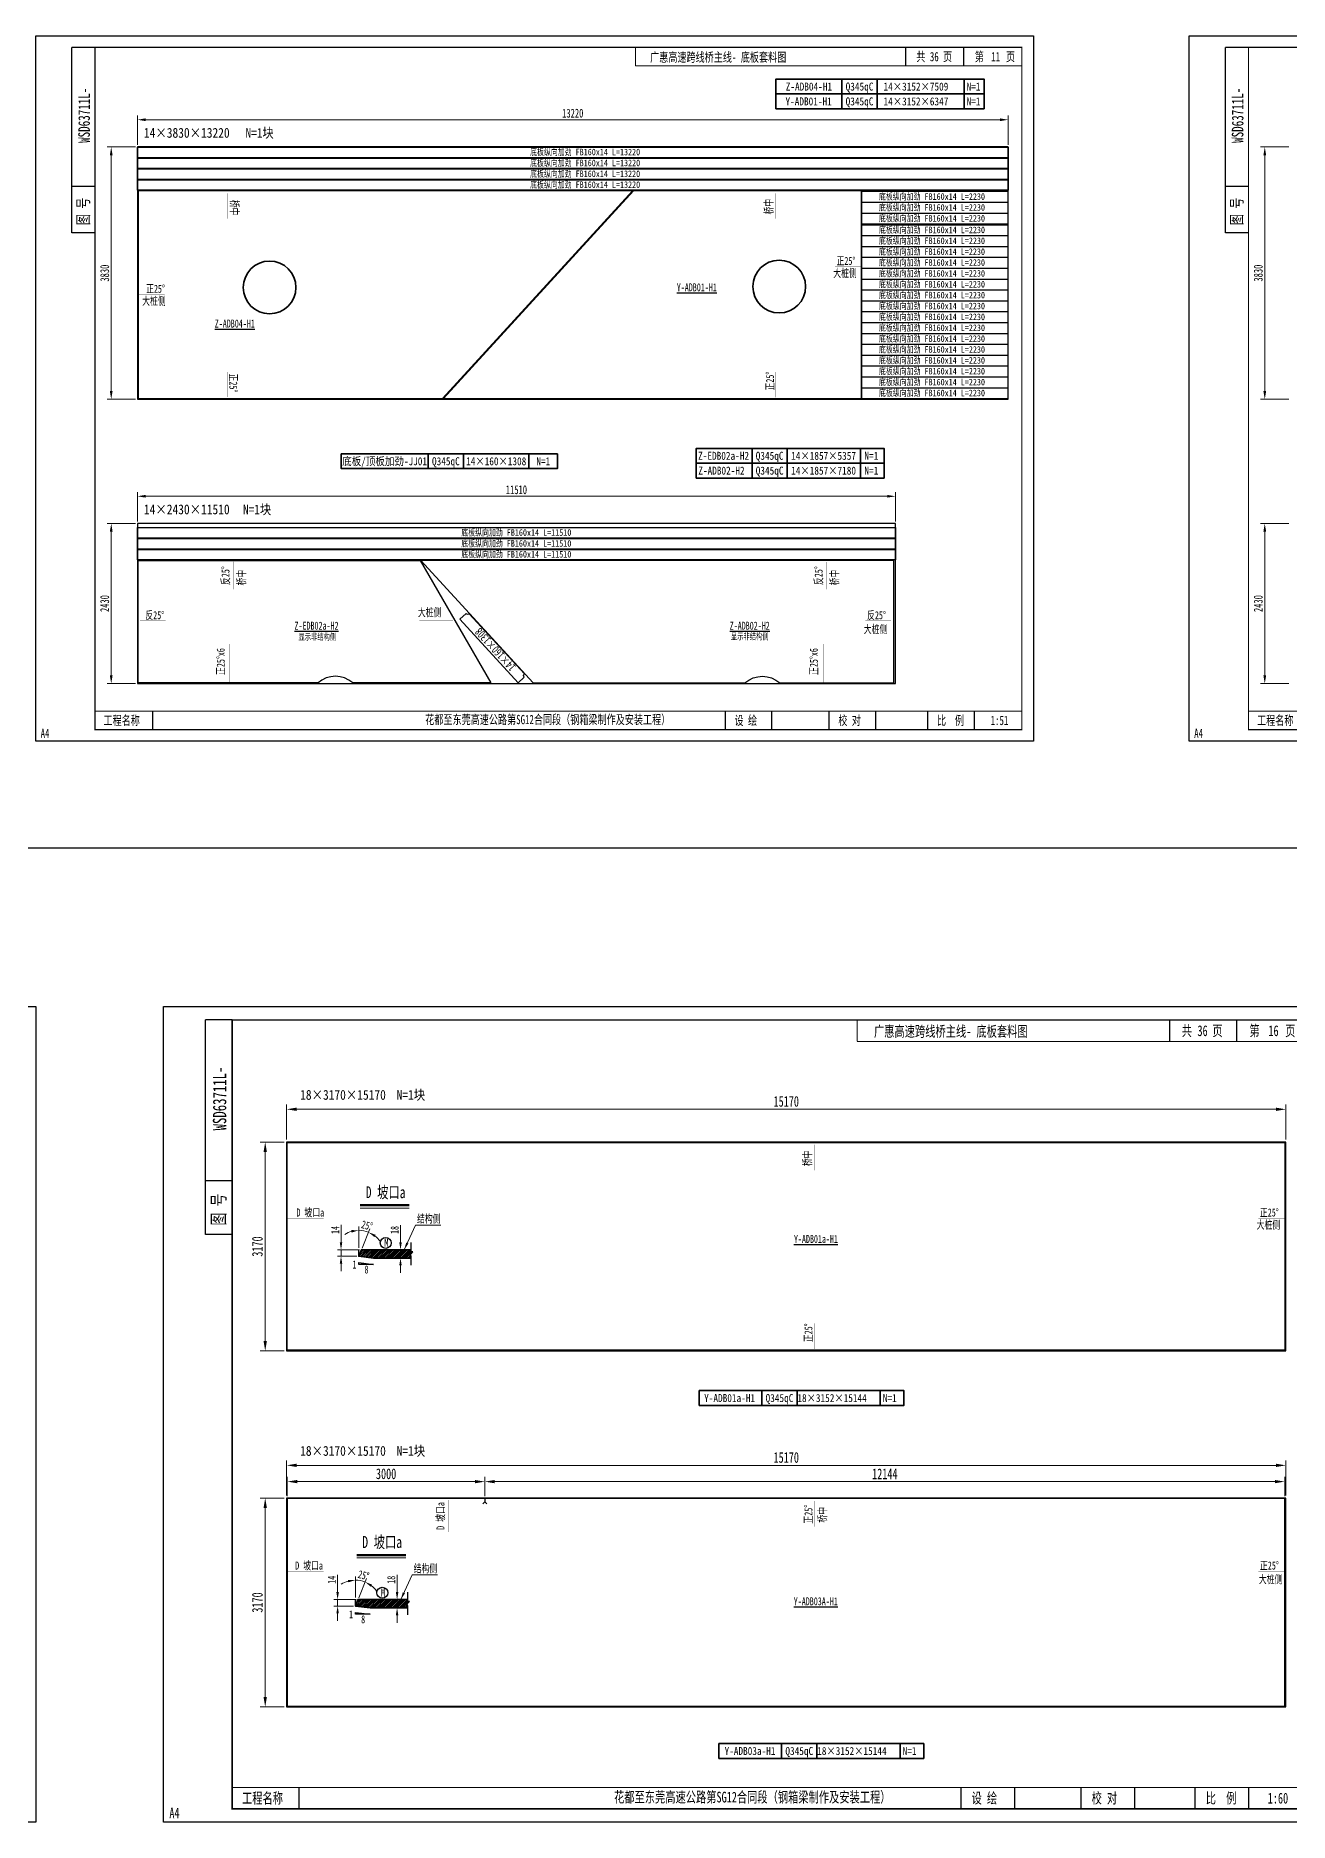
# Model space of a CAD drawing. Extents: x 1629247 to 2251351, y -601856 to -65897.
# Drawn here: x 2104269 to 2123300, y -288526 to -261407 of the extents above; entities that cross this region are included whole.
import ezdxf
from ezdxf.enums import TextEntityAlignment as Align

# ---------------------------------------------------------------- set-up
doc = ezdxf.new("R2010")
doc.units = 0
doc.header["$LTSCALE"] = 2
doc.header["$MEASUREMENT"] = 0
doc.header["$PDMODE"] = 35
doc.header["$PDSIZE"] = 50
doc.linetypes.add('PHANTOM', pattern=[63.5, 31.75, -6.35, 6.35, -6.35, 6.35, -6.35])
doc.layers.get('0').update_dxf_attribs({"linetype": 'CONTINUOUS'})
doc.layers.get('Defpoints').update_dxf_attribs({"linetype": 'CONTINUOUS'})
doc.layers.add('1', color=1, linetype='CONTINUOUS')
doc.layers.add('A3', color=7, linetype='CONTINUOUS')
for name, color, linetype, lineweight in [('1图框轮廓', 7, 'CONTINUOUS', 35), ('文字层', 4, 'CONTINUOUS', 13), ('标注层', 3, 'CONTINUOUS', 13)]:
    doc.layers.add(name, color=color, linetype=linetype, lineweight=lineweight)
doc.styles.add('仿宋', font='仿宋_GB2312_1.ttf', dxfattribs={"width": 0.7})
doc.dimstyles.new('标准标注样式-45', dxfattribs={"dimscale": 45, "dimtxt": 2.7, "dimasz": 2.5, "dimexe": 1.25, "dimexo": 0.625, "dimtad": 1, "dimdec": 0, "dimdsep": 46, "dimtxsty": '仿宋', "dimcen": 2.5, "dimclrd": 3, "dimclre": 3, "dimclrt": 4, "dimazin": 0, "dimtfac": 1, "dimtdec": 0, "dimtmove": 0, "dimatfit": 3, "dimfxl": 1.25, "dimlwd": 13, "dimlwe": 13, "dimarcsym": 0})
doc.dimstyles.new('标准标注样式-50', dxfattribs={"dimscale": 50, "dimtxt": 2.7, "dimasz": 2.5, "dimexe": 1.25, "dimexo": 0.625, "dimtad": 1, "dimdec": 0, "dimdsep": 46, "dimtxsty": '仿宋', "dimcen": 2.5, "dimclrd": 3, "dimclre": 3, "dimclrt": 4, "dimazin": 0, "dimtfac": 1, "dimtdec": 0, "dimtmove": 0, "dimatfit": 3, "dimfxl": 1.25, "dimlwd": 13, "dimlwe": 13, "dimarcsym": 0})
doc.dimstyles.new('标准标注样式-60', dxfattribs={"dimscale": 60, "dimtxt": 2.7, "dimasz": 2.5, "dimexe": 1.25, "dimexo": 0.625, "dimtad": 1, "dimdec": 0, "dimdsep": 46, "dimtxsty": '仿宋', "dimcen": 2.5, "dimclrd": 3, "dimclre": 3, "dimclrt": 4, "dimazin": 0, "dimtfac": 1, "dimtdec": 0, "dimtmove": 0, "dimatfit": 3, "dimfxl": 1.25, "dimlwd": 13, "dimlwe": 13, "dimarcsym": 0})

# ---------------------------------------------------------------- blocks, each defined once
blk = doc.blocks.new('*D553')
at = {"color": 3, "lineweight": 13, "ltscale": 3}
for p, q in [((2105812, -263064), (2105812, -262619)), ((2119032, -263064), (2119032, -262619))]:
    blk.add_line(p, q, dxfattribs=at)
at = {"color": 3, "linetype": 'ByBlock', "lineweight": 13, "ltscale": 3}
blk.add_line((2118907, -262682), (2105937, -262682), dxfattribs=at)
at = {"color": 3, "ltscale": 3}
for points in [[(2105937, -262661), (2105937, -262703), (2105812, -262682)], [(2118907, -262661), (2118907, -262703), (2119032, -262682)]]:
    blk.add_solid(points, dxfattribs=at)
at = {"layer": 'Defpoints', "color": 0, "ltscale": 3}
for p in [(2105812, -262682), (2105812, -263095), (2119032, -263095)]:
    blk.add_point(p, dxfattribs=at)
at = {"color": 4, "ltscale": 3, "insert": (2112422, -262583), "char_height": 135, "attachment_point": 5, "style": '仿宋'}
blk.add_mtext('13220', dxfattribs=at)
blk = doc.blocks.new('*D554')
at = {"color": 3, "lineweight": 13, "ltscale": 3}
for p, q in [((2105781, -263095), (2105352, -263095)), ((2105781, -266925), (2105352, -266925))]:
    blk.add_line(p, q, dxfattribs=at)
at = {"color": 3, "linetype": 'ByBlock', "lineweight": 13, "ltscale": 3}
blk.add_line((2105415, -263220), (2105415, -266800), dxfattribs=at)
at = {"color": 3, "ltscale": 3}
for points in [[(2105394, -263220), (2105436, -263220), (2105415, -263095)], [(2105394, -266800), (2105436, -266800), (2105415, -266925)]]:
    blk.add_solid(points, dxfattribs=at)
at = {"layer": 'Defpoints', "color": 0, "ltscale": 3}
for p in [(2105812, -263095), (2105415, -266925), (2105812, -266925)]:
    blk.add_point(p, dxfattribs=at)
at = {"color": 4, "ltscale": 3, "insert": (2105316, -265010), "char_height": 135, "attachment_point": 5, "rotation": 90, "style": '仿宋'}
blk.add_mtext('3830', dxfattribs=at)
blk = doc.blocks.new('tukuangA4-')
at = {"layer": 'A3'}
for p, q in [((537, 7565), (537, 10327)), ((882, 10327), (537, 10327)), ((12951, 10051), (12951, 10327)), ((13814, 10051), (13814, 10327)), ((882, 8256), (537, 8256)), ((882, 7565), (537, 7565)), ((1745, 173), (1745, 449)), ((10266, 173), (10266, 449)), ((10957, 173), (10957, 449)), ((11811, 173), (11811, 449)), ((12502, 173), (12502, 449)), ((13280, 173), (13280, 449)), ((13971, 173), (13971, 449))]:
    blk.add_line(p, q, dxfattribs=at)
blk.add_lwpolyline([(14850, 10500), (14850, 0), (0, 0), (0, 10500)], close=True, dxfattribs=at)
for points, const_width in [([(882, 10327), (14677, 10327), (14677, 173), (882, 173), (882, 10327)], 17.3), ([(8927, 10051), (8927, 10327)], 13.8), ([(8927, 10051), (14677, 10051)], 13.8), ([(882, 449), (14677, 449)], 13.8)]:
    blk.add_lwpolyline(points, dxfattribs=dict(at, const_width=const_width))
at = {"layer": 'A3', "color": 7, "linetype": 'Continuous', "style": '仿宋', "width": 0.7}
for s, p in [('共    页', (13106, 10120)), ('第     页', (13977, 10120)), ('工程名称', (1009, 242)), ('花都至东莞高速公路第SG12合同段（钢箱梁制作及安装工程）', (5798, 255)), ('设 绘', (10401, 242)), ('校 对', (11946, 242)), ('比  例', (13415, 242))]:
    blk.add_text(s, height=138.1, dxfattribs=at).set_placement(p)
blk.add_text('WSD63711L-', height=172.6, rotation=90, dxfattribs=at).set_placement((806, 9316), align=Align.CENTER)
blk.add_text('图 号', height=172.6, rotation=90, dxfattribs=at).set_placement((793, 7681))
blk.add_text('A4', height=138.1, dxfattribs=at).set_placement((139, 50), align=Align.CENTER)
blk = doc.blocks.new('*D551')
at = {"color": 3, "lineweight": 13, "ltscale": 3}
for p, q in [((2105812, -268780), (2105812, -268335)), ((2117322, -268780), (2117322, -268335))]:
    blk.add_line(p, q, dxfattribs=at)
at = {"color": 3, "linetype": 'ByBlock', "lineweight": 13, "ltscale": 3}
blk.add_line((2117197, -268398), (2105937, -268398), dxfattribs=at)
at = {"color": 3, "ltscale": 3}
for points in [[(2105937, -268377), (2105937, -268418), (2105812, -268398)], [(2117197, -268377), (2117197, -268418), (2117322, -268398)]]:
    blk.add_solid(points, dxfattribs=at)
at = {"layer": 'Defpoints', "color": 0, "ltscale": 3}
for p in [(2105812, -268398), (2105812, -268811), (2117322, -268811)]:
    blk.add_point(p, dxfattribs=at)
at = {"color": 4, "ltscale": 3, "insert": (2111567, -268299), "char_height": 135, "attachment_point": 5, "style": '仿宋'}
blk.add_mtext('11510', dxfattribs=at)
blk = doc.blocks.new('*D552')
at = {"color": 3, "lineweight": 13, "ltscale": 3}
for p, q in [((2105781, -268811), (2105352, -268811)), ((2105781, -271241), (2105352, -271241))]:
    blk.add_line(p, q, dxfattribs=at)
at = {"color": 3, "linetype": 'ByBlock', "lineweight": 13, "ltscale": 3}
blk.add_line((2105415, -268936), (2105415, -271116), dxfattribs=at)
at = {"color": 3, "ltscale": 3}
for points in [[(2105394, -268936), (2105436, -268936), (2105415, -268811)], [(2105394, -271116), (2105436, -271116), (2105415, -271241)]]:
    blk.add_solid(points, dxfattribs=at)
at = {"layer": 'Defpoints', "color": 0, "ltscale": 3}
for p in [(2105812, -268811), (2105415, -271241), (2105812, -271241)]:
    blk.add_point(p, dxfattribs=at)
at = {"color": 4, "ltscale": 3, "insert": (2105316, -270026), "char_height": 135, "attachment_point": 5, "rotation": 90, "style": '仿宋'}
blk.add_mtext('2430', dxfattribs=at)
blk = doc.blocks.new('*D556')
at = {"color": 3, "lineweight": 13, "ltscale": 3}
for p, q in [((2123294, -263095), (2122865, -263095)), ((2123294, -266925), (2122865, -266925))]:
    blk.add_line(p, q, dxfattribs=at)
at = {"color": 3, "linetype": 'ByBlock', "lineweight": 13, "ltscale": 3}
blk.add_line((2122928, -263220), (2122928, -266800), dxfattribs=at)
at = {"color": 3, "ltscale": 3}
for points in [[(2122907, -263220), (2122949, -263220), (2122928, -263095)], [(2122907, -266800), (2122949, -266800), (2122928, -266925)]]:
    blk.add_solid(points, dxfattribs=at)
at = {"layer": 'Defpoints', "color": 0, "ltscale": 3}
for p in [(2123325, -263095), (2122928, -266925), (2123325, -266925)]:
    blk.add_point(p, dxfattribs=at)
at = {"color": 4, "ltscale": 3, "insert": (2122829, -265010), "char_height": 135, "attachment_point": 5, "rotation": 90, "style": '仿宋'}
blk.add_mtext('3830', dxfattribs=at)
blk = doc.blocks.new('*D558')
at = {"color": 3, "lineweight": 13, "ltscale": 3}
for p, q in [((2123294, -268811), (2122865, -268811)), ((2123294, -271241), (2122865, -271241))]:
    blk.add_line(p, q, dxfattribs=at)
at = {"color": 3, "linetype": 'ByBlock', "lineweight": 13, "ltscale": 3}
blk.add_line((2122928, -268936), (2122928, -271116), dxfattribs=at)
at = {"color": 3, "ltscale": 3}
for points in [[(2122907, -268936), (2122949, -268936), (2122928, -268811)], [(2122907, -271116), (2122949, -271116), (2122928, -271241)]]:
    blk.add_solid(points, dxfattribs=at)
at = {"layer": 'Defpoints', "color": 0, "ltscale": 3}
for p in [(2123325, -268811), (2122928, -271241), (2123325, -271241)]:
    blk.add_point(p, dxfattribs=at)
at = {"color": 4, "ltscale": 3, "insert": (2122829, -270026), "char_height": 135, "attachment_point": 5, "rotation": 90, "style": '仿宋'}
blk.add_mtext('2430', dxfattribs=at)
blk = doc.blocks.new('*D619')
at = {"color": 3, "lineweight": 13, "ltscale": 3}
for p, q in [((2109122, -285114), (2109122, -284793)), ((2109172, -285120), (2109290, -284826))]:
    blk.add_line(p, q, dxfattribs=at)
at = {"color": 3, "linetype": 'ByBlock', "lineweight": 13, "ltscale": 3}
for start, end in [(106.4155, 122.831), (68, 90), (35.169, 51.5845)]:
    blk.add_arc((2109122, -285244), 394, start, end, dxfattribs=at)
at = {"color": 3, "ltscale": 3}
for points in [[(2109008, -284847), (2109013, -284884), (2109122, -284850)], [(2109357, -284951), (2109376, -284919), (2109269, -284878)]]:
    blk.add_solid(points, dxfattribs=at)
at = {"layer": 'Defpoints', "color": 0, "ltscale": 3}
for p in [(2109172, -284853), (2109122, -285142), (2109122, -285241), (2109122, -285244), (2109161, -285146)]:
    blk.add_point(p, dxfattribs=at)
at = {"color": 4, "ltscale": 3, "insert": (2109246, -284777), "char_height": 121.5, "attachment_point": 5, "rotation": 345.1319, "style": '仿宋'}
blk.add_mtext('25%%D', dxfattribs=at)
blk = doc.blocks.new('*D620')
at = {"color": 3, "linetype": 'ByBlock', "lineweight": 13, "ltscale": 3}
for p, q in [((2109755, -285033), (2109755, -284770)), ((2109755, -285272), (2109755, -285146)), ((2109755, -285384), (2109755, -285497))]:
    blk.add_line(p, q, dxfattribs=at)
at = {"color": 3, "lineweight": 13, "ltscale": 3}
for p, q in [((2109760, -285146), (2109811, -285146)), ((2109760, -285272), (2109811, -285272))]:
    blk.add_line(p, q, dxfattribs=at)
at = {"color": 3, "ltscale": 3}
for points in [[(2109736, -285033), (2109774, -285033), (2109755, -285146)], [(2109736, -285384), (2109774, -285384), (2109755, -285272)]]:
    blk.add_solid(points, dxfattribs=at)
at = {"layer": 'Defpoints', "color": 0, "ltscale": 3}
for p in [(2109732, -285146), (2109732, -285272), (2109755, -285146)]:
    blk.add_point(p, dxfattribs=at)
at = {"color": 4, "ltscale": 3, "insert": (2109666, -284845), "char_height": 121.5, "attachment_point": 5, "rotation": 90, "style": '仿宋'}
blk.add_mtext('18', dxfattribs=at)
blk = doc.blocks.new('*D621')
at = {"color": 3, "linetype": 'ByBlock', "lineweight": 13, "ltscale": 3}
for p, q in [((2108852, -285033), (2108852, -284769)), ((2108852, -285244), (2108852, -285146)), ((2108852, -285356), (2108852, -285469))]:
    blk.add_line(p, q, dxfattribs=at)
at = {"color": 3, "lineweight": 13, "ltscale": 3}
for p, q in [((2109133, -285146), (2108796, -285146)), ((2109093, -285244), (2108796, -285244))]:
    blk.add_line(p, q, dxfattribs=at)
at = {"color": 3, "ltscale": 3}
for points in [[(2108833, -285033), (2108871, -285033), (2108852, -285146)], [(2108833, -285356), (2108871, -285356), (2108852, -285244)]]:
    blk.add_solid(points, dxfattribs=at)
at = {"layer": 'Defpoints', "color": 0, "ltscale": 3}
for p in [(2108852, -285146), (2109122, -285244), (2109161, -285146)]:
    blk.add_point(p, dxfattribs=at)
at = {"color": 4, "ltscale": 3, "insert": (2108763, -284845), "char_height": 121.5, "attachment_point": 5, "rotation": 90, "style": '仿宋'}
blk.add_mtext('14', dxfattribs=at)
blk = doc.blocks.new('*D622')
at = {"color": 3, "lineweight": 13, "ltscale": 3}
for p, q in [((2109174, -279804), (2109174, -279484)), ((2109224, -279810), (2109342, -279516))]:
    blk.add_line(p, q, dxfattribs=at)
at = {"color": 3, "linetype": 'ByBlock', "lineweight": 13, "ltscale": 3}
for start, end in [(106.4155, 122.831), (68, 90), (35.169, 51.5845)]:
    blk.add_arc((2109174, -279934), 394, start, end, dxfattribs=at)
at = {"color": 3, "ltscale": 3}
for points in [[(2109060, -279537), (2109065, -279575), (2109174, -279540)], [(2109409, -279641), (2109428, -279609), (2109321, -279569)]]:
    blk.add_solid(points, dxfattribs=at)
at = {"layer": 'Defpoints', "color": 0, "ltscale": 3}
for p in [(2109224, -279543), (2109174, -279832), (2109213, -279836), (2109174, -279931), (2109174, -279934)]:
    blk.add_point(p, dxfattribs=at)
at = {"color": 4, "ltscale": 3, "insert": (2109298, -279467), "char_height": 121.5, "attachment_point": 5, "rotation": 345.1319, "style": '仿宋'}
blk.add_mtext('25%%D', dxfattribs=at)
blk = doc.blocks.new('*D623')
at = {"color": 3, "linetype": 'ByBlock', "lineweight": 13, "ltscale": 3}
for p, q in [((2109807, -279723), (2109807, -279460)), ((2109807, -279962), (2109807, -279836)), ((2109807, -280074), (2109807, -280187))]:
    blk.add_line(p, q, dxfattribs=at)
at = {"color": 3, "lineweight": 13, "ltscale": 3}
for p, q in [((2109812, -279836), (2109863, -279836)), ((2109812, -279962), (2109863, -279962))]:
    blk.add_line(p, q, dxfattribs=at)
at = {"color": 3, "ltscale": 3}
for points in [[(2109788, -279723), (2109826, -279723), (2109807, -279836)], [(2109788, -280074), (2109826, -280074), (2109807, -279962)]]:
    blk.add_solid(points, dxfattribs=at)
at = {"layer": 'Defpoints', "color": 0, "ltscale": 3}
for p in [(2109784, -279836), (2109807, -279836), (2109784, -279962)]:
    blk.add_point(p, dxfattribs=at)
at = {"color": 4, "ltscale": 3, "insert": (2109718, -279535), "char_height": 121.5, "attachment_point": 5, "rotation": 90, "style": '仿宋'}
blk.add_mtext('18', dxfattribs=at)
blk = doc.blocks.new('*D624')
at = {"color": 3, "linetype": 'ByBlock', "lineweight": 13, "ltscale": 3}
for p, q in [((2108904, -279723), (2108904, -279459)), ((2108904, -279934), (2108904, -279836)), ((2108904, -280046), (2108904, -280159))]:
    blk.add_line(p, q, dxfattribs=at)
at = {"color": 3, "lineweight": 13, "ltscale": 3}
for p, q in [((2109185, -279836), (2108848, -279836)), ((2109146, -279934), (2108848, -279934))]:
    blk.add_line(p, q, dxfattribs=at)
at = {"color": 3, "ltscale": 3}
for points in [[(2108885, -279723), (2108923, -279723), (2108904, -279836)], [(2108885, -280046), (2108923, -280046), (2108904, -279934)]]:
    blk.add_solid(points, dxfattribs=at)
at = {"layer": 'Defpoints', "color": 0, "ltscale": 3}
for p in [(2108904, -279836), (2109213, -279836), (2109174, -279934)]:
    blk.add_point(p, dxfattribs=at)
at = {"color": 4, "ltscale": 3, "insert": (2108815, -279535), "char_height": 121.5, "attachment_point": 5, "rotation": 90, "style": '仿宋'}
blk.add_mtext('14', dxfattribs=at)
blk = doc.blocks.new('*D577')
at = {"color": 3, "lineweight": 13, "ltscale": 3}
for p, q in [((2111088, -283576), (2111088, -283280)), ((2123231, -283576), (2123231, -283280))]:
    blk.add_line(p, q, dxfattribs=at)
at = {"color": 3, "linetype": 'ByBlock', "lineweight": 13, "ltscale": 3}
blk.add_line((2123081, -283355), (2111238, -283355), dxfattribs=at)
at = {"color": 3, "ltscale": 3}
for points in [[(2111238, -283330), (2111238, -283380), (2111088, -283355)], [(2123081, -283330), (2123081, -283380), (2123231, -283355)]]:
    blk.add_solid(points, dxfattribs=at)
at = {"layer": 'Defpoints', "color": 0, "ltscale": 3}
for p in [(2111088, -283355), (2111088, -283613), (2123231, -283613)]:
    blk.add_point(p, dxfattribs=at)
at = {"color": 4, "ltscale": 3, "insert": (2117160, -283237), "char_height": 162, "attachment_point": 5, "style": '仿宋'}
blk.add_mtext('12144', dxfattribs=at)
blk = doc.blocks.new('*D578')
at = {"color": 3, "lineweight": 13, "ltscale": 3}
for p, q in [((2108088, -283576), (2108088, -283280)), ((2111088, -283576), (2111088, -283280))]:
    blk.add_line(p, q, dxfattribs=at)
at = {"color": 3, "linetype": 'ByBlock', "lineweight": 13, "ltscale": 3}
blk.add_line((2108238, -283355), (2110938, -283355), dxfattribs=at)
at = {"color": 3, "ltscale": 3}
for points in [[(2108238, -283330), (2108238, -283380), (2108088, -283355)], [(2110938, -283330), (2110938, -283380), (2111088, -283355)]]:
    blk.add_solid(points, dxfattribs=at)
at = {"layer": 'Defpoints', "color": 0, "ltscale": 3}
for p in [(2111088, -283355), (2108088, -283613), (2111088, -283613)]:
    blk.add_point(p, dxfattribs=at)
at = {"color": 4, "ltscale": 3, "insert": (2109588, -283237), "char_height": 162, "attachment_point": 5, "style": '仿宋'}
blk.add_mtext('3000', dxfattribs=at)
blk = doc.blocks.new('*D585')
at = {"color": 3, "lineweight": 13, "ltscale": 3}
for p, q in [((2108078, -278163), (2108078, -277628)), ((2123248, -278163), (2123248, -277628))]:
    blk.add_line(p, q, dxfattribs=at)
at = {"color": 3, "linetype": 'ByBlock', "lineweight": 13, "ltscale": 3}
blk.add_line((2123098, -277703), (2108228, -277703), dxfattribs=at)
at = {"color": 3, "ltscale": 3}
for points in [[(2108228, -277678), (2108228, -277728), (2108078, -277703)], [(2123098, -277678), (2123098, -277728), (2123248, -277703)]]:
    blk.add_solid(points, dxfattribs=at)
at = {"layer": 'Defpoints', "color": 0, "ltscale": 3}
for p in [(2108078, -277703), (2108078, -278201), (2123248, -278201)]:
    blk.add_point(p, dxfattribs=at)
at = {"color": 4, "ltscale": 3, "insert": (2115663, -277584), "char_height": 162, "attachment_point": 5, "style": '仿宋'}
blk.add_mtext('15170', dxfattribs=at)
blk = doc.blocks.new('*D586')
at = {"color": 3, "lineweight": 13, "ltscale": 3}
for p, q in [((2108040, -278201), (2107678, -278201)), ((2108040, -281371), (2107678, -281371))]:
    blk.add_line(p, q, dxfattribs=at)
at = {"color": 3, "linetype": 'ByBlock', "lineweight": 13, "ltscale": 3}
blk.add_line((2107753, -278351), (2107753, -281221), dxfattribs=at)
at = {"color": 3, "ltscale": 3}
for points in [[(2107728, -278351), (2107778, -278351), (2107753, -278201)], [(2107728, -281221), (2107778, -281221), (2107753, -281371)]]:
    blk.add_solid(points, dxfattribs=at)
at = {"layer": 'Defpoints', "color": 0, "ltscale": 3}
for p in [(2108078, -278201), (2107753, -281371), (2108078, -281371)]:
    blk.add_point(p, dxfattribs=at)
at = {"color": 4, "ltscale": 3, "insert": (2107634, -279786), "char_height": 162, "attachment_point": 5, "rotation": 90, "style": '仿宋'}
blk.add_mtext('3170', dxfattribs=at)
blk = doc.blocks.new('*D587')
at = {"color": 3, "lineweight": 13, "ltscale": 3}
for p, q in [((2108078, -283568), (2108078, -283033)), ((2123248, -283568), (2123248, -283033))]:
    blk.add_line(p, q, dxfattribs=at)
at = {"color": 3, "linetype": 'ByBlock', "lineweight": 13, "ltscale": 3}
blk.add_line((2123098, -283108), (2108228, -283108), dxfattribs=at)
at = {"color": 3, "ltscale": 3}
for points in [[(2108228, -283083), (2108228, -283133), (2108078, -283108)], [(2123098, -283083), (2123098, -283133), (2123248, -283108)]]:
    blk.add_solid(points, dxfattribs=at)
at = {"layer": 'Defpoints', "color": 0, "ltscale": 3}
for p in [(2108078, -283108), (2108078, -283605), (2123248, -283605)]:
    blk.add_point(p, dxfattribs=at)
at = {"color": 4, "ltscale": 3, "insert": (2115663, -282989), "char_height": 162, "attachment_point": 5, "style": '仿宋'}
blk.add_mtext('15170', dxfattribs=at)
blk = doc.blocks.new('*D588')
at = {"color": 3, "lineweight": 13, "ltscale": 3}
for p, q in [((2108040, -283605), (2107678, -283605)), ((2108040, -286775), (2107678, -286775))]:
    blk.add_line(p, q, dxfattribs=at)
at = {"color": 3, "linetype": 'ByBlock', "lineweight": 13, "ltscale": 3}
blk.add_line((2107753, -283755), (2107753, -286625), dxfattribs=at)
at = {"color": 3, "ltscale": 3}
for points in [[(2107728, -283755), (2107778, -283755), (2107753, -283605)], [(2107728, -286625), (2107778, -286625), (2107753, -286775)]]:
    blk.add_solid(points, dxfattribs=at)
at = {"layer": 'Defpoints', "color": 0, "ltscale": 3}
for p in [(2108078, -283605), (2107753, -286775), (2108078, -286775)]:
    blk.add_point(p, dxfattribs=at)
at = {"color": 4, "ltscale": 3, "insert": (2107634, -285190), "char_height": 162, "attachment_point": 5, "rotation": 90, "style": '仿宋'}
blk.add_mtext('3170', dxfattribs=at)

msp = doc.modelspace()

# ---------------------------------------------------------------- hatches: boundary and pattern name
at = {"layer": '标注层', "linetype": 'PHANTOM'}
h = msp.add_hatch(dxfattribs=at)
h.set_pattern_fill('ANSI31', color=8, scale=150, style=0)
h.set_pattern_definition([(45, (2109173.629, -279961.914), (-13.25825, 13.25825), [])])
h.paths.add_polyline_path([(2109967.8, -279961.9), (2109967.8, -279925.6), (2109941.5, -279925.6), (2109994, -279865.6), (2109967.8, -279865.6), (2109967.8, -279835.9), (2109213.2, -279835.9), (2109173.6, -279933.9), (2109397.6, -279961.9)])
h = msp.add_hatch(dxfattribs=at)
h.set_pattern_fill('ANSI31', color=8, scale=150, style=0)
h.set_pattern_definition([(45, (2109121.614, -285271.617), (-13.25825, 13.25825), [])])
h.paths.add_polyline_path([(2109915.8, -285271.6), (2109915.8, -285235.3), (2109889.5, -285235.3), (2109942, -285175.3), (2109915.8, -285175.3), (2109915.8, -285145.6), (2109161.2, -285145.6), (2109121.6, -285243.6), (2109345.6, -285271.6)])

# ---------------------------------------------------------------- linework, layer by layer
at = {"color": 8, "ltscale": 3}
msp.add_line((2065547.6, -273735.9), (2251350.7, -273735.9), dxfattribs=at)
at = {"color": 7, "ltscale": 3}
for p, q in [((2109173.6, -279931.3), (2109173.6, -279832.1)), ((2109121.6, -285241), (2109121.6, -285141.8))]:
    msp.add_line(p, q, dxfattribs=at)
at = {"color": 6, "ltscale": 3}
for p, q in [((2111087.6, -283662.6), (2111056.3, -283693.9)), ((2111087.6, -283613.5), (2111087.6, -283662.6)), ((2111116.7, -283691.6), (2111087.6, -283662.6))]:
    msp.add_line(p, q, dxfattribs=at)
at = {"color": 8, "ltscale": 3}
for points in [[(2105812.3, -266924.9), (2119032.3, -266924.9), (2119032.3, -263094.9), (2105812.3, -263094.9)], [(2105812.3, -271240.8), (2117322.3, -271240.8), (2117322.3, -268810.8), (2105812.3, -268810.8)], [(2108077.6, -281370.8), (2123247.6, -281370.8), (2123247.6, -278200.8), (2108077.6, -278200.8)], [(2108077.6, -286775.5), (2123247.6, -286775.5), (2123247.6, -283605.5), (2108077.6, -283605.5)]]:
    msp.add_lwpolyline(points, close=True, dxfattribs=at)
at = {"color": 2, "ltscale": 3}
for points in [[(2105812.3, -263097.9), (2119032.3, -263097.9), (2119032.3, -263257.9), (2105812.3, -263257.9)], [(2105812.3, -263262.9), (2119032.3, -263262.9), (2119032.3, -263422.9), (2105812.3, -263422.9)], [(2105812.3, -263427.9), (2119032.3, -263427.9), (2119032.3, -263587.9), (2105812.3, -263587.9)], [(2105812.3, -263592.9), (2119032.3, -263592.9), (2119032.3, -263752.9), (2105812.3, -263752.9)], [(2119032.3, -263773.7), (2116803.8, -263773.7), (2116803.8, -263933.7), (2119032.3, -263933.7)], [(2119032.3, -263938.7), (2116803.8, -263938.7), (2116803.8, -264098.7), (2119032.3, -264098.7)], [(2119032.3, -264103.7), (2116803.8, -264103.7), (2116803.8, -264263.7), (2119032.3, -264263.7)], [(2119032.3, -264279.9), (2116803.8, -264279.9), (2116803.8, -264439.9), (2119032.3, -264439.9)], [(2119032.3, -264444.9), (2116803.8, -264444.9), (2116803.8, -264604.9), (2119032.3, -264604.9)], [(2119032.3, -264609.9), (2116803.8, -264609.9), (2116803.8, -264769.9), (2119032.3, -264769.9)], [(2119032.3, -264774.9), (2116803.8, -264774.9), (2116803.8, -264934.9), (2119032.3, -264934.9)], [(2119032.3, -264939.9), (2116803.8, -264939.9), (2116803.8, -265099.9), (2119032.3, -265099.9)], [(2119032.3, -265104.9), (2116803.8, -265104.9), (2116803.8, -265264.9), (2119032.3, -265264.9)], [(2119032.3, -265269.9), (2116803.8, -265269.9), (2116803.8, -265429.9), (2119032.3, -265429.9)], [(2119032.3, -265434.9), (2116803.8, -265434.9), (2116803.8, -265594.9), (2119032.3, -265594.9)], [(2119032.3, -265599.9), (2116803.8, -265599.9), (2116803.8, -265759.9), (2119032.3, -265759.9)], [(2119032.3, -265764.9), (2116803.8, -265764.9), (2116803.8, -265924.9), (2119032.3, -265924.9)], [(2119032.3, -265929.9), (2116803.8, -265929.9), (2116803.8, -266089.9), (2119032.3, -266089.9)], [(2119032.3, -266094.9), (2116803.8, -266094.9), (2116803.8, -266254.9), (2119032.3, -266254.9)], [(2119032.3, -266259.9), (2116803.8, -266259.9), (2116803.8, -266419.9), (2119032.3, -266419.9)], [(2119032.3, -266424.9), (2116803.8, -266424.9), (2116803.8, -266584.9), (2119032.3, -266584.9)], [(2119032.3, -266589.9), (2116803.8, -266589.9), (2116803.8, -266749.9), (2119032.3, -266749.9)], [(2119032.3, -266754.9), (2116803.8, -266754.9), (2116803.8, -266914.9), (2119032.3, -266914.9)], [(2105812.3, -268873.8), (2117322.3, -268873.8), (2117322.3, -269033.8), (2105812.3, -269033.8)], [(2105812.3, -269038.8), (2117322.3, -269038.8), (2117322.3, -269198.8), (2105812.3, -269198.8)], [(2105812.3, -269203.8), (2117322.3, -269203.8), (2117322.3, -269363.8), (2105812.3, -269363.8)]]:
    msp.add_lwpolyline(points, close=True, dxfattribs=at)
at = {"color": 1}
for points in [[(2113331.1, -263762.9), (2105822.3, -263762.9), (2105822.3, -266914.9), (2110443.4, -266914.9)], [(2110457, -266914.9), (2116803.8, -266914.9), (2116803.8, -263762.9), (2113344.7, -263762.9)], [(2108087.6, -278208.8), (2123231.7, -278208.8), (2123231.7, -281360.8), (2108087.6, -281360.8)], [(2108087.6, -286765.5), (2123231.5, -286765.5), (2123231.5, -283613.5), (2108087.6, -283613.5)]]:
    msp.add_lwpolyline(points, close=True, dxfattribs=at)
for points in [[(2111179.8, -271230.8), (2109083.7, -271230.8, 0.3779645), (2108554.5, -271230.8), (2105822.3, -271230.8), (2105822.3, -269373.8), (2110107.6, -269373.8)], [(2117297.6, -269373.8), (2110117.6, -269373.8), (2111818.9, -271230.8), (2115035.8, -271230.8, -0.3779645), (2115565, -271230.8), (2117297.6, -271230.8)]]:
    msp.add_lwpolyline(points, format="xyb", close=True, dxfattribs=at)
at = {"color": 7}
for points in [[(2109967.8, -280067.6), (2109967.8, -279925.6), (2109941.5, -279925.6), (2109994, -279865.6), (2109967.8, -279865.6), (2109967.8, -279723.6)], [(2109915.8, -285377.3), (2109915.8, -285235.3), (2109889.5, -285235.3), (2109942, -285175.3), (2109915.8, -285175.3), (2109915.8, -285033.3)]]:
    msp.add_lwpolyline(points, dxfattribs=at)
at = {"color": 7, "ltscale": 3}
for points in [[(2109173.6, -280029.7), (2109397.6, -280057.7), (2109397.6, -280057.7), (2109173.6, -280057.7)], [(2109121.6, -285339.4), (2109345.6, -285367.4), (2109345.6, -285367.4), (2109121.6, -285367.4)]]:
    msp.add_lwpolyline(points, close=True, dxfattribs=at)
at = {"color": 3, "ltscale": 3}
for centre in [(2109582.7, -279732.3), (2109530.7, -285042)]:
    msp.add_circle(centre, 82.7, dxfattribs=at)
at = {"layer": '1', "color": 4}
msp.add_lwpolyline([(2110709.2, -270263.1), (2111592.9, -271227.7), (2111685.1, -271143.3, -0.4142136), (2111687.3, -271093.8), (2110850.8, -270180.8, -0.4142136), (2110801.4, -270178.6)], format="xyb", close=True, dxfattribs=at)
at = {"layer": '1图框轮廓', "color": 30, "ltscale": 3}
for p, q in [((2116508.3, -262290.8), (2116508.3, -262065.8)), ((2117042.8, -262290.8), (2117042.8, -262065.8)), ((2118361.9, -262290.8), (2118361.9, -262065.8)), ((2116508.3, -262515.8), (2116508.3, -262290.8)), ((2117042.8, -262515.8), (2117042.8, -262290.8)), ((2118361.9, -262515.8), (2118361.9, -262290.8)), ((2110228.2, -267978.5), (2110228.2, -267753.5)), ((2110762.7, -267978.5), (2110762.7, -267753.5)), ((2111753.3, -267978.5), (2111753.3, -267753.5)), ((2115143.2, -267670.6), (2115143.2, -267895.6)), ((2115143.2, -267895.6), (2115143.2, -268120.6)), ((2115677.7, -267895.6), (2115677.7, -267670.6)), ((2115677.7, -268120.6), (2115677.7, -267895.6)), ((2116789.1, -267670.6), (2116789.1, -267895.6)), ((2116789.1, -267895.6), (2116789.1, -268120.6)), ((2115292.9, -282198.6), (2115292.9, -281973.6)), ((2115827.4, -282198.6), (2115827.4, -281973.6)), ((2117090.4, -282198.6), (2117090.4, -281973.6)), ((2115593.4, -287556.3), (2115593.4, -287331.3)), ((2116127.9, -287556.3), (2116127.9, -287331.3)), ((2117390.9, -287556.3), (2117390.9, -287331.3))]:
    msp.add_line(p, q, dxfattribs=at)
for points in [[(2115506.8, -262290.8), (2118665.8, -262290.8), (2118665.8, -262065.8), (2115506.8, -262065.8)], [(2115506.8, -262515.8), (2118665.8, -262515.8), (2118665.8, -262290.8), (2115506.8, -262290.8)], [(2108906.7, -267753.5), (2112190, -267753.5), (2112190, -267978.5), (2108906.7, -267978.5)], [(2117149.1, -267895.6), (2114297.5, -267895.6), (2114297.5, -267670.6), (2117149.1, -267670.6)], [(2117149.1, -268120.6), (2114297.5, -268120.6), (2114297.5, -267895.6), (2117149.1, -267895.6)], [(2114341.4, -282198.6), (2117450.4, -282198.6), (2117450.4, -281973.6), (2114341.4, -281973.6)], [(2114641.9, -287556.3), (2117750.9, -287556.3), (2117750.9, -287331.3), (2114641.9, -287331.3)]]:
    msp.add_lwpolyline(points, close=True, dxfattribs=at)
at = {"layer": '1图框轮廓', "color": 1}
for points in [[(2109967.8, -279835.9), (2109213.2, -279835.9), (2109173.6, -279933.9), (2109397.6, -279961.9), (2109967.8, -279961.9)], [(2109915.8, -285145.6), (2109161.2, -285145.6), (2109121.6, -285243.6), (2109345.6, -285271.6), (2109915.8, -285271.6)]]:
    msp.add_lwpolyline(points, dxfattribs=at)
at = {"layer": '1图框轮廓', "color": 2, "ltscale": 3}
for centre in [(2107819.6, -265227.9), (2115556.3, -265214.9)]:
    msp.add_circle(centre, 400, dxfattribs=at)
at = {"layer": '文字层', "lineweight": 50}
for p, q in [((2109196.7, -279159.2), (2109939.9, -279159.2)), ((2109144.7, -284468.9), (2109887.9, -284468.9))]:
    msp.add_line(p, q, dxfattribs=at)
at = {"layer": '文字层', "lineweight": 20}
for p, q in [((2109196.7, -279204.2), (2109939.9, -279204.2)), ((2109144.7, -284513.9), (2109887.9, -284513.9))]:
    msp.add_line(p, q, dxfattribs=at)
at = {"layer": '标注层', "color": 42}
for points in [[(2107183, -263785.6, 0, 25, 0), (2107183, -263860.4, 5, 5, 0), (2107183, -264181.2, 5, 5, 0)], [(2115501.6, -263787.3, 0, 25, 0), (2115501.6, -263862.1, 5, 5, 0), (2115501.6, -264183, 5, 5, 0)], [(2116796.3, -264909.9, 0, 25, 0), (2116721.5, -264909.9, 5, 5, 0), (2116400.7, -264909.9, 5, 5, 0)], [(2105829.9, -265340.5, 0, 25, 0), (2105904.7, -265340.5, 5, 5, 0), (2106225.5, -265340.5, 5, 5, 0)], [(2107183, -266905.2, 0, 25, 0), (2107183, -266830.4, 5, 5, 0), (2107183, -266509.6, 5, 5, 0)], [(2115501.6, -266904.4, 0, 25, 0), (2115501.6, -266829.6, 5, 5, 0), (2115501.6, -266508.8, 5, 5, 0)], [(2107267.6, -269382.3, 0, 25, 0), (2107267.6, -269457.1, 5, 5, 0), (2107267.6, -269811.8, 5, 5, 0)], [(2116272.4, -269382.3, 0, 25, 0), (2116272.4, -269457.1, 5, 5, 0), (2116272.4, -269811.8, 5, 5, 0)], [(2105847.5, -270289.2, 0, 25, 0), (2105922.3, -270289.2, 5, 5, 0), (2106243.1, -270289.2, 5, 5, 0)], [(2110607.4, -270289.2, 0, 25, 0), (2110532.6, -270289.2, 5, 5, 0), (2110092.7, -270289.2, 5, 5, 0)], [(2117257.4, -270289.2, 0, 25, 0), (2117182.6, -270289.2, 5, 5, 0), (2116861.8, -270289.2, 5, 5, 0)], [(2107218, -271230.8, 0, 25, 0), (2107218, -271156, 5, 5, 0), (2107218, -270640, 5, 5, 0)], [(2116222.7, -271230.8, 0, 25, 0), (2116222.7, -271156, 5, 5, 0), (2116222.7, -270640, 5, 5, 0)], [(2116085.7, -278233.2, 0, 25, 0), (2116085.7, -278308, 5, 5, 0), (2116085.7, -278628.8, 5, 5, 0)], [(2123224.2, -279355.7, 0, 25, 0), (2123149.4, -279355.7, 5, 5, 0), (2122828.6, -279355.7, 5, 5, 0)], [(2116085.7, -281350.2, 0, 25, 0), (2116085.7, -281275.4, 5, 5, 0), (2116085.7, -280954.6, 5, 5, 0)], [(2116085.5, -283641.4, 0, 25, 0), (2116085.5, -283716.3, 5, 5, 0), (2116085.5, -284037.1, 5, 5, 0)], [(2123224, -284714.8, 0, 25, 0), (2123149.2, -284714.8, 5, 5, 0), (2122828.3, -284714.8, 5, 5, 0)]]:
    msp.add_lwpolyline(points, format="xyseb", dxfattribs=at)
at = {"layer": '标注层', "color": 182}
for points in [[(2108095.1, -279355.7, 0, 25, 0), (2108170, -279355.7, 5, 5, 0), (2108640.9, -279355.7, 5, 5, 0)], [(2110531.9, -283626.3, 0, 25, 0), (2110531.9, -283701.1, 5, 5, 0), (2110531.9, -284122.1, 5, 5, 0)], [(2108095.1, -284714.8, 0, 25, 0), (2108170, -284714.8, 5, 5, 0), (2108637.8, -284714.8, 5, 5, 0)]]:
    msp.add_lwpolyline(points, format="xyseb", dxfattribs=at)

# ---------------------------------------------------------------- block references
at = {"color": 8}
for p, xscale, yscale, zscale in [((2104268.7, -272116.6), 1.019999999996799, 1.020000000000437, 1.02), ((2121781.5, -272116.6), 1.019999999996799, 1.020000000000437, 1.02), ((2086756, -288525.9), 1.179310344858095, 1.179310344799887, 1.179310344827586), ((2106210.9, -288525.9), 1.179310344858095, 1.179310344799887, 1.179310344827586)]:
    msp.add_blockref('tukuangA4-', p, dxfattribs=dict(at, xscale=xscale, yscale=yscale, zscale=zscale))

# ---------------------------------------------------------------- texts
at = {"color": 7, "style": '仿宋'}
for s, height, width, p in [('Z-ADB04-H1', 121.5, 0.85, (2116006.9, -262178.3)), ('Q345qC', 121.5, 0.85, (2116775.5, -262178.3)), ('N=1 ', 121.5, 0.85, (2118541.9, -262178.3)), ('Y-ADB01-H1', 121.5, 0.85, (2116002.6, -262403.3)), ('Q345qC', 121.5, 0.85, (2116775.5, -262403.3)), ('N=1 ', 121.5, 0.85, (2118541.9, -262403.3)), ('底板纵向加劲 FB160x14 L=13220', 100, 0.75, (2112610, -263171.9)), ('底板纵向加劲 FB160x14 L=13220', 100, 0.75, (2112610, -263336.9)), ('底板纵向加劲 FB160x14 L=13220', 100, 0.75, (2112610, -263501.9)), ('底板纵向加劲 FB160x14 L=13220', 100, 0.75, (2112610, -263666.9)), ('底板纵向加劲 FB160x14 L=2230', 100, 0.75, (2117875.8, -263847.7)), ('底板纵向加劲 FB160x14 L=2230', 100, 0.75, (2117875.8, -264012.7)), ('底板纵向加劲 FB160x14 L=2230', 100, 0.75, (2117875.8, -264177.7)), ('底板纵向加劲 FB160x14 L=2230', 100, 0.75, (2117875.8, -264353.9)), ('底板纵向加劲 FB160x14 L=2230', 100, 0.75, (2117875.8, -264518.9)), ('底板纵向加劲 FB160x14 L=2230', 100, 0.75, (2117875.8, -264683.9)), ('底板纵向加劲 FB160x14 L=2230', 100, 0.75, (2117875.8, -264848.9)), ('底板纵向加劲 FB160x14 L=2230', 100, 0.75, (2117875.8, -265013.9)), ('底板纵向加劲 FB160x14 L=2230', 100, 0.75, (2117875.8, -265178.9)), ('底板纵向加劲 FB160x14 L=2230', 100, 0.75, (2117875.8, -265343.9)), ('底板纵向加劲 FB160x14 L=2230', 100, 0.75, (2117875.8, -265508.9)), ('底板纵向加劲 FB160x14 L=2230', 100, 0.75, (2117875.8, -265673.9)), ('底板纵向加劲 FB160x14 L=2230', 100, 0.75, (2117875.8, -265838.9)), ('底板纵向加劲 FB160x14 L=2230', 100, 0.75, (2117875.8, -266003.9)), ('底板纵向加劲 FB160x14 L=2230', 100, 0.75, (2117875.8, -266168.9)), ('底板纵向加劲 FB160x14 L=2230', 100, 0.75, (2117875.8, -266333.9)), ('底板纵向加劲 FB160x14 L=2230', 100, 0.75, (2117875.8, -266498.9)), ('底板纵向加劲 FB160x14 L=2230', 100, 0.75, (2117875.8, -266663.9)), ('底板纵向加劲 FB160x14 L=2230', 100, 0.75, (2117875.8, -266828.9)), ('底板/顶板加劲-JJ01', 121.5, 0.85, (2109565.2, -267866)), ('Q345qC', 121.5, 0.85, (2110495.5, -267866)), ('14×160×1308', 121.5, 0.85, (2111259.9, -267866)), ('N=1', 121.5, 0.85, (2111974.4, -267866)), ('Z-EDB02a-H2', 121.5, 0.85, (2114711.8, -267783.1)), ('Q345qC', 121.5, 0.85, (2115410.5, -267783.1)), ('14×1857×5357', 121.5, 0.85, (2116230.3, -267783.1)), ('N=1 ', 121.5, 0.85, (2116990.2, -267783.1)), ('Z-ADB02-H2', 121.5, 0.85, (2114679.4, -268008.1)), ('Q345qC', 121.5, 0.85, (2115410.5, -268008.1)), ('14×1857×7180', 121.5, 0.85, (2116230.3, -268008.1)), ('N=1 ', 121.5, 0.85, (2116990.2, -268008.1)), ('底板纵向加劲 FB160x14 L=11510', 100, 0.75, (2111565.1, -268947.7)), ('底板纵向加劲 FB160x14 L=11510', 100, 0.75, (2111565.1, -269112.7)), ('底板纵向加劲 FB160x14 L=11510', 100, 0.75, (2111565.1, -269277.7)), ('Y-ADB01a-H1', 121.5, 0.85, (2114803.2, -282086.1)), ('Q345qC', 121.5, 0.85, (2115560.1, -282086.1)), ('N=1 ', 121.5, 0.85, (2117270.4, -282086.1)), ('Y-ADB03a-H1', 121.5, 0.85, (2115113.1, -287443.8)), ('Q345qC', 121.5, 0.85, (2115860.7, -287443.8)), ('N=1 ', 121.5, 0.85, (2117570.9, -287443.8))]:
    msp.add_text(s, height=height, dxfattribs=dict(at, width=width)).set_placement(p, align=Align.MIDDLE_CENTER)
at = {"color": 7, "style": '仿宋', "width": 0.85}
for s, p in [('14×3152×7509', (2117140.5, -262178.3)), ('14×3152×6347', (2117140.5, -262403.3)), ('18×3152×15144', (2115831.9, -282086.1)), ('18×3152×15144', (2116132.4, -287443.8))]:
    msp.add_text(s, height=121.5, dxfattribs=at).set_placement(p, align=Align.MIDDLE_LEFT)
for s, height, p in [('14×3830×13220', 150, (2105911.6, -262955.4)), ('N=1块', 147.66, (2107454.2, -262955.4)), ('14×2430×11510', 150, (2105911.6, -268671.3)), ('N=1块', 147.66, (2107415.8, -268671.3)), ('18×3170×15170', 150, (2108283.1, -277558.7)), ('N=1块', 150, (2109747.4, -277558.7)), ('18×3170×15170', 150, (2108283.1, -282963.4)), ('N=1块', 150, (2109747.4, -282963.4))]:
    msp.add_text(s, height=height, dxfattribs=at).set_placement(p)
at = {"color": 6, "linetype": 'PHANTOM', "ltscale": 10, "style": '仿宋', "width": 0.7}
for s, p in [('%%UY-ADB01-H1', (2114001.4, -265286.2)), ('%%UZ-ADB04-H1', (2106987, -265836.4)), ('%%UZ-EDB02a-H2', (2108197.7, -270422.7)), ('%%UZ-ADB02-H2', (2114804.6, -270422.7)), ('%%UY-ADB01a-H1', (2115780.1, -279732.1)), ('%%UY-ADB03A-H1', (2115777.3, -285232))]:
    msp.add_text(s, height=121.5, dxfattribs=at).set_placement(p)
at = {"color": 152, "linetype": 'PHANTOM', "ltscale": 10, "style": '仿宋', "width": 0.7}
for p in [(2108258.2, -270579), (2114822.6, -270573.2)]:
    msp.add_text('显示非结构侧', height=97.2, dxfattribs=at).set_placement(p)
at = {"layer": 'A3', "color": 6, "linetype": 'Continuous', "style": '仿宋', "width": 0.7}
for height, p in [(140.857, (2113596.5, -261802.5)), (162.857, (2116995.5, -276600.8))]:
    msp.add_text('广惠高速跨线桥主线- 底板套料图', height=height, dxfattribs=at).set_placement(p)
at = {"layer": 'A3', "color": 1, "linetype": 'Continuous', "style": '仿宋', "width": 0.7}
for s, height, p in [('36', 140.86, (2117843.7, -261794.6)), ('11', 140.86, (2118775.4, -261794.6)), ('36', 162.86, (2121906.1, -276591.7)), ('16', 162.86, (2122983.3, -276591.7))]:
    msp.add_text(s, height=height, dxfattribs=at).set_placement(p)
at = {"layer": 'A3', "color": 6, "linetype": 'Continuous', "style": '仿宋', "width": 0.7}
msp.add_text('14×160×1308', height=125, rotation=132.49451, dxfattribs=at).set_placement((2111291.1, -270682.4), align=Align.CENTER)
at = {"layer": 'A3', "color": 7, "linetype": 'Continuous', "style": '仿宋', "width": 0.7}
for s, height, p in [('1:51', 140.86, (2118766.3, -271870.3)), ('1:60', 162.86, (2122972.8, -288241.1))]:
    msp.add_text(s, height=height, dxfattribs=at).set_placement(p)
at = {"layer": '文字层', "color": 1, "style": '仿宋', "width": 0.7}
for p in [(2109280.5, -279052), (2109228.5, -284361.7)]:
    msp.add_text('D 坡口a', height=180, dxfattribs=at).set_placement(p)
at = {"layer": '标注层', "color": 42, "style": '仿宋', "width": 0.7}
for s, rotation, p in [('桥中', 270, (2107225.9, -263898.3)), ('桥中', 90, (2115459.3, -264119.8)), ('正25%%D', 270, (2107208.2, -266535.6)), ('正25%%D', 90, (2115476.3, -266792)), ('反25%%D', 90, (2107210.4, -269745)), ('桥中', 90, (2107452, -269750.9)), ('反25%%D', 90, (2116215.2, -269745)), ('桥中', 90, (2116456.7, -269750.9)), ('正25%%Dx6', 90, (2107137.4, -271110)), ('正25%%Dx6', 90, (2116142.1, -271110)), ('桥中', 90, (2116043.5, -278565.6)), ('正25%%D', 90, (2116060.5, -281237.9)), ('正25%%D', 90, (2116060.2, -283992)), ('桥中', 90, (2116271.8, -283976.4))]:
    msp.add_text(s, height=121.5, rotation=rotation, dxfattribs=at).set_placement(p)
for s, p in [('大桩侧', (2116376.5, -265071.6)), ('正25%%D', (2116426.6, -264884.7)), ('正25%%D', (2105944.6, -265308.2)), ('大桩侧', (2105884.8, -265494.4)), ('大桩侧', (2110071.1, -270221.1)), ('反25%%D', (2105933, -270263.9)), ('大桩侧', (2116840.1, -270476.7)), ('反25%%D', (2116890.6, -270263.9)), ('正25%%D', (2122854.6, -279330.5)), ('大桩侧', (2122804.4, -279517.4)), ('正25%%D', (2122855.5, -284689.5)), ('大桩侧', (2122838.2, -284899.2))]:
    msp.add_text(s, height=121.5, dxfattribs=at).set_placement(p)
at = {"layer": '标注层', "color": 182, "style": '仿宋', "width": 0.7}
for p in [(2108227.1, -279330.5), (2108208.5, -284689.5)]:
    msp.add_text('D 坡口a', height=121.5, dxfattribs=at).set_placement(p)
at = {"layer": '标注层', "color": 4, "style": '仿宋', "width": 0.7}
for s, p in [('结构侧', (2110057.8, -279424.5)), ('1', (2109077.3, -280120.1)), ('8', (2109260.8, -280195.6)), ('结构侧', (2110005.8, -284734.2)), ('1', (2109025.3, -285429.8)), ('8', (2109208.8, -285505.4))]:
    msp.add_text(s, height=121.5, dxfattribs=at).set_placement(p)
at = {"layer": '标注层', "color": 2, "style": '仿宋', "width": 0.7}
for p in [(2109562.2, -279789.7), (2109510.2, -285099.4)]:
    msp.add_text('M', height=121.5, dxfattribs=at).set_placement(p)
at = {"layer": '标注层', "color": 182, "style": '仿宋', "width": 0.7}
msp.add_text('D 坡口a', height=121.5, rotation=90, dxfattribs=at).set_placement((2110474.7, -284086.8))

# ---------------------------------------------------------------- dimensions: what is measured, and where the dimension line sits
at = {"color": 8, "ltscale": 3}
for base, p1, p2, dimstyle, picture, middle in [((2105812.3, -262681.7), (2119032.3, -263094.9), (2105812.3, -263094.9), '标准标注样式-50', '*D553', (2112422.3, -262582.9)), ((2105812.3, -268397.5), (2117322.3, -268810.8), (2105812.3, -268810.8), '标准标注样式-50', '*D551', (2111567.3, -268298.8)), ((2108077.6, -277703), (2123247.6, -278200.8), (2108077.6, -278200.8), '标准标注样式-60', '*D585', (2115662.6, -277584.5)), ((2108077.6, -283107.7), (2123247.6, -283605.5), (2108077.6, -283605.5), '标准标注样式-60', '*D587', (2115662.6, -282989.2)), ((2111087.6, -283355.3), (2123231.5, -283613.5), (2111087.6, -283613.5), '标准标注样式-60', '*D577', (2117159.6, -283236.8))]:
    dim = msp.add_linear_dim(base=base, p1=p1, p2=p2, dimstyle=dimstyle, dxfattribs=at)
    dim.commit()
    dim.dimension.update_dxf_attribs({"geometry": picture, "text_midpoint": middle})
for base, p1, p2, angle, dimstyle, picture, middle in [((2105414.9, -266924.9), (2105812.3, -263094.9), (2105812.3, -266924.9), 90, '标准标注样式-50', '*D554', (2105316.2, -265009.9)), ((2122927.7, -266924.9), (2123325.1, -263094.9), (2123325.1, -266924.9), 90, '标准标注样式-50', '*D556', (2122828.9, -265009.9)), ((2105414.9, -271240.8), (2105812.3, -268810.8), (2105812.3, -271240.8), 90, '标准标注样式-50', '*D552', (2105316.2, -270025.8)), ((2122927.7, -271240.8), (2123325.1, -268810.8), (2123325.1, -271240.8), 90, '标准标注样式-50', '*D558', (2122828.9, -270025.8)), ((2107752.8, -281370.8), (2108077.6, -278200.8), (2108077.6, -281370.8), 90, '标准标注样式-60', '*D586', (2107634.3, -279785.8)), ((2111087.6, -283355.3), (2108087.6, -283613.5), (2111087.6, -283613.5), 180, '标准标注样式-60', '*D578', (2109587.6, -283236.8)), ((2107752.8, -286775.5), (2108077.6, -283605.5), (2108077.6, -286775.5), 90, '标准标注样式-60', '*D588', (2107634.3, -285190.5))]:
    dim = msp.add_linear_dim(base=base, p1=p1, p2=p2, angle=angle, dimstyle=dimstyle, dxfattribs=at)
    dim.commit()
    dim.dimension.update_dxf_attribs({"geometry": picture, "text_midpoint": middle})
at = {"color": 7, "ltscale": 3}
for base, p1, p2, picture, middle in [((2108903.9, -279835.9), (2109173.6, -279933.9), (2109213.2, -279835.9), '*D624', (2108815.1, -279535.2)), ((2109807.2, -279835.9), (2109783.6, -279961.9), (2109783.6, -279835.9), '*D623', (2109718.3, -279535.4)), ((2108851.9, -285145.6), (2109121.6, -285243.6), (2109161.2, -285145.6), '*D621', (2108763, -284844.9)), ((2109755.2, -285145.6), (2109731.6, -285271.6), (2109731.6, -285145.6), '*D620', (2109666.3, -284845.1))]:
    dim = msp.add_linear_dim(base=base, p1=p1, p2=p2, angle=90, dimstyle='标准标注样式-45', override={"dimlfac": 0.142857}, dxfattribs=at)
    dim.commit()
    dim.dimension.update_dxf_attribs({"geometry": picture, "text_midpoint": middle})
for base, line1, line2, picture, middle in [((2109223.9, -279543.1), ((2109213.2, -279835.9), (2109173.6, -279933.9)), ((2109173.6, -279931.3), (2109173.6, -279832.1)), '*D622', (2109274.7, -279553.1)), ((2109171.9, -284852.8), ((2109161.2, -285145.6), (2109121.6, -285243.6)), ((2109121.6, -285241), (2109121.6, -285141.8)), '*D619', (2109222.7, -284862.8))]:
    dim = msp.add_angular_dim_2l(base=base, line1=line1, line2=line2, text='25%%D', dimstyle='标准标注样式-45', override={"dimadec": 0}, dxfattribs=at)
    dim.commit()
    dim.dimension.update_dxf_attribs({"geometry": picture, "text_midpoint": middle, "dimtype": 162})

# ---------------------------------------------------------------- leaders
for points in [[(2109863.4, -279835.9), (2110035, -279461.1), (2110418.2, -279461.1)], [(2109811.4, -285145.6), (2109983, -284770.8), (2110366.2, -284770.8)]]:
    msp.add_leader(points, dimstyle='标准标注样式-45', override={"dimgap": 0.625, "dimtad": 0}, dxfattribs=at)

doc.saveas('drawing.dxf')
